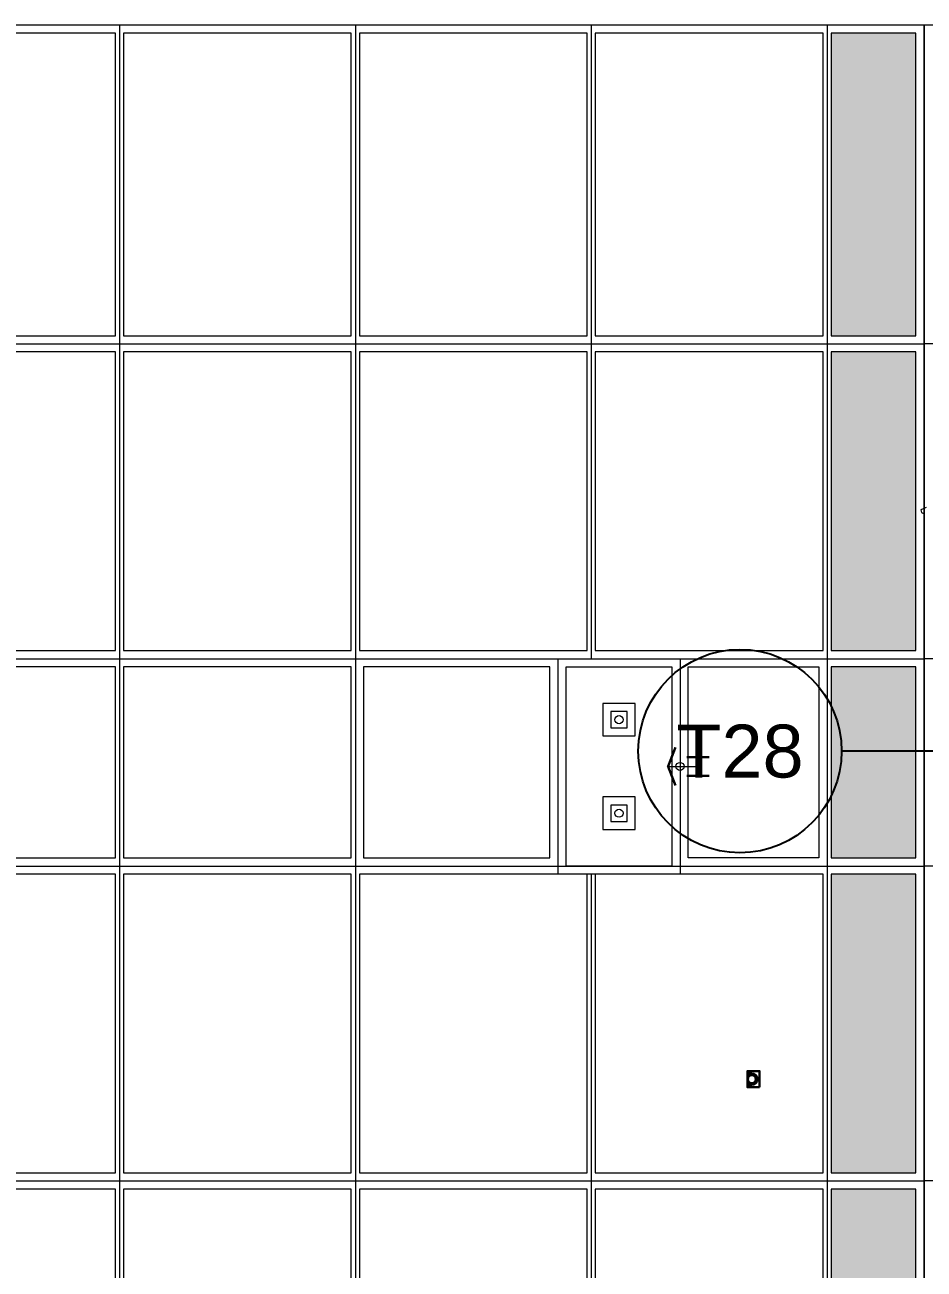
# Model space of a CAD drawing. Header units: metres. Extents: x 349703 to 349913, y 9282546 to 9282694.
# Drawn here: x 349761.28 to 349772.33, y 9282625.82 to 9282641.12 of the extents above; entities that cross this region are included whole.
import ezdxf
from ezdxf.enums import TextEntityAlignment as Align

# ---------------------------------------------------------------- set-up
doc = ezdxf.new("R2010")
doc.units = ezdxf.units.M
doc.header["$LTSCALE"] = 0.25
for name, color, linetype, lineweight in [('AREA-VERDE', 3, 'CONTINUOUS', 9), ('ARQ-FONDO', 253, 'CONTINUOUS', 9), ('CUNETAS-RED', 5, 'CONTINUOUS', 18), ('LLORAD-TEXTO', 1, 'CONTINUOUS', 25)]:
    doc.layers.add(name, color=color, linetype=linetype, lineweight=lineweight)
doc.styles.get("Standard").update_dxf_attribs({"font": 'arial.ttf'})

# ---------------------------------------------------------------- blocks, each defined once
blk = doc.blocks.new('asta de banderas')
at = {"layer": 'ARQ-FONDO', "elevation": 17865.472}
blk.add_lwpolyline([(262.652, 48.649), (262.652, 47.149), (260.002, 47.149), (260.002, 48.649)], close=True, dxfattribs=at)
at = {"layer": 'ARQ-FONDO', "ltscale": 0.2, "elevation": 17865.472}
for points in [[(262.552, 48.549), (262.552, 47.249), (260.102, 47.249), (260.102, 48.549)], [(260.852, 47.999), (260.652, 47.999), (260.652, 47.799), (260.852, 47.799)], [(262.002, 47.999), (261.802, 47.999), (261.802, 47.799), (262.002, 47.799)]]:
    blk.add_lwpolyline(points, close=True, dxfattribs=at)
for points in [[(260.952, 48.099), (260.552, 48.099), (260.552, 47.699), (260.952, 47.699), (260.952, 48.099)], [(262.102, 48.099), (261.702, 48.099), (261.702, 47.699), (262.102, 47.699), (262.102, 48.099)]]:
    blk.add_lwpolyline(points, dxfattribs=at)
at = {"layer": 'ARQ-FONDO', "const_width": 0.03, "elevation": 17865.472}
for points in [[(261.093, 47.205), (261.327, 47.296), (261.562, 47.205)], [(261.213, 47.068), (261.213, 46.79)], [(261.442, 47.068), (261.442, 46.79)]]:
    blk.add_lwpolyline(points, dxfattribs=at)
at = {"layer": 'ARQ-FONDO', "elevation": 17865.472}
blk.add_lwpolyline([(261.327, 47.296), (261.327, 46.924)], dxfattribs=at)
at = {"layer": 'ARQ-FONDO', "ltscale": 1.87}
for centre in [(260.752, 47.899, 17865.472), (261.902, 47.899, 17865.472)]:
    blk.add_circle(centre, 0.05, dxfattribs=at)
at = {"layer": 'ARQ-FONDO'}
blk.add_circle((261.327, 47.149, 17865.472), 0.05, dxfattribs=at)
blk = doc.blocks.new('PLAZA CENTRAL')
at = {"layer": 'AREA-VERDE', "lineweight": 0, "true_color": 0xc4e4b2, "transparency": 33554687}
h = blk.add_hatch(color=3, dxfattribs=at)
h.dxf.hatch_style = 1
h.paths.add_polyline_path([(349619.939, 9282637.296), (349620.982, 9282637.296), (349620.982, 9282641.017), (349619.939, 9282641.017)])
h = blk.add_hatch(color=3, dxfattribs=at)
h.dxf.hatch_style = 1
h.paths.add_polyline_path([(349619.939, 9282633.426), (349620.982, 9282633.426), (349620.982, 9282637.096), (349619.939, 9282637.096)])
h = blk.add_hatch(color=3, dxfattribs=at)
h.dxf.hatch_style = 1
h.paths.add_polyline_path([(349619.939, 9282630.876), (349620.982, 9282630.876), (349620.982, 9282633.226), (349619.939, 9282633.226)])
h = blk.add_hatch(color=3, dxfattribs=at)
h.dxf.hatch_style = 1
h.paths.add_polyline_path([(349620.982, 9282630.676), (349619.939, 9282630.676), (349619.939, 9282627.006), (349620.982, 9282627.006)])
h = blk.add_hatch(color=3, dxfattribs=at)
h.dxf.hatch_style = 1
h.paths.add_polyline_path([(349620.982, 9282626.806), (349619.939, 9282626.806), (349619.939, 9282623.036), (349620.982, 9282623.036)])
at = {"layer": 'ARQ-FONDO'}
for p, q in [((349596.639, 9282637.196), (349621.082, 9282637.196)), ((349596.639, 9282633.326), (349621.082, 9282633.326)), ((349596.639, 9282626.906), (349621.082, 9282626.906))]:
    blk.add_line(p, q, dxfattribs=at)
for points in [[(349596.639, 9282641.117), (349621.082, 9282641.117), (349621.082, 9282622.885), (349596.639, 9282622.885)], [(349608.339, 9282637.296), (349611.139, 9282637.296), (349611.139, 9282641.017), (349608.339, 9282641.017)], [(349611.239, 9282637.296), (349614.039, 9282637.296), (349614.039, 9282641.017), (349611.239, 9282641.017)], [(349614.139, 9282637.296), (349616.939, 9282637.296), (349616.939, 9282641.017), (349614.139, 9282641.017)], [(349617.039, 9282637.296), (349619.839, 9282637.296), (349619.839, 9282641.017), (349617.039, 9282641.017)], [(349619.939, 9282637.296), (349620.982, 9282637.296), (349620.982, 9282641.017), (349619.939, 9282641.017)], [(349608.339, 9282633.426), (349611.139, 9282633.426), (349611.139, 9282637.096), (349608.339, 9282637.096)], [(349611.239, 9282633.426), (349614.039, 9282633.426), (349614.039, 9282637.096), (349611.239, 9282637.096)], [(349614.139, 9282633.426), (349616.939, 9282633.426), (349616.939, 9282637.096), (349614.139, 9282637.096)], [(349617.039, 9282633.426), (349619.839, 9282633.426), (349619.839, 9282637.096), (349617.039, 9282637.096)], [(349619.939, 9282633.426), (349620.982, 9282633.426), (349620.982, 9282637.096), (349619.939, 9282637.096)], [(349608.339, 9282630.876), (349611.139, 9282630.876), (349611.139, 9282633.226), (349608.339, 9282633.226)], [(349611.239, 9282630.876), (349614.039, 9282630.876), (349614.039, 9282633.226), (349611.239, 9282633.226)], [(349616.482, 9282633.226), (349614.189, 9282633.226), (349614.189, 9282630.876), (349616.482, 9282630.876)], [(349618.182, 9282633.226), (349619.789, 9282633.226), (349619.789, 9282630.876), (349618.182, 9282630.876)], [(349619.939, 9282630.876), (349620.982, 9282630.876), (349620.982, 9282633.226), (349619.939, 9282633.226)], [(349608.339, 9282627.006), (349611.139, 9282627.006), (349611.139, 9282630.676), (349608.339, 9282630.676)], [(349611.239, 9282627.006), (349614.039, 9282627.006), (349614.039, 9282630.676), (349611.239, 9282630.676)], [(349614.139, 9282627.006), (349616.939, 9282627.006), (349616.939, 9282630.676), (349614.139, 9282630.676)], [(349617.039, 9282627.006), (349619.839, 9282627.006), (349619.839, 9282630.676), (349617.039, 9282630.676)], [(349619.939, 9282627.006), (349620.982, 9282627.006), (349620.982, 9282630.676), (349619.939, 9282630.676)], [(349608.339, 9282623.036), (349611.139, 9282623.036), (349611.139, 9282626.806), (349608.339, 9282626.806)], [(349611.239, 9282623.036), (349614.039, 9282623.036), (349614.039, 9282626.806), (349611.239, 9282626.806)], [(349614.139, 9282623.036), (349616.939, 9282623.036), (349616.939, 9282626.806), (349614.139, 9282626.806)], [(349617.039, 9282623.036), (349619.839, 9282623.036), (349619.839, 9282626.806), (349617.039, 9282626.806)], [(349619.939, 9282623.036), (349620.982, 9282623.036), (349620.982, 9282626.806), (349619.939, 9282626.806)]]:
    blk.add_lwpolyline(points, close=True, dxfattribs=at)
for points in [[(349611.189, 9282641.117), (349611.189, 9282622.885)], [(349614.089, 9282641.117), (349614.089, 9282622.885)], [(349616.989, 9282641.117), (349616.989, 9282633.326)], [(349619.889, 9282641.117), (349619.889, 9282622.885)], [(349596.639, 9282630.776), (349621.082, 9282630.776)], [(349616.989, 9282630.676), (349616.989, 9282622.885)]]:
    blk.add_lwpolyline(points, dxfattribs=at)
at = {"layer": 'ARQ-FONDO', "rotation": 89.99999999999996}
blk.add_blockref('asta de banderas', (349665.23, 9282370.674, -17865.472), dxfattribs=at)
blk = doc.blocks.new('67')
at = {"layer": 'ARQ-FONDO', "flags": 128}
for points in [[(349446.684, 9282641.117), (349448.511, 9282641.117), (349448.511, 9282603.141), (349448.054, 9282603.141), (349448.054, 9282603.241), (349447.822, 9282603.241), (349447.822, 9282622.86), (349446.684, 9282622.86), (349446.684, 9282641.117)], [(349448.511, 9282637.196), (349446.684, 9282637.196)], [(349448.511, 9282633.326), (349446.684, 9282633.326)], [(349448.511, 9282630.776), (349446.684, 9282630.776)], [(349448.511, 9282626.906), (349446.684, 9282626.906)]]:
    blk.add_lwpolyline(points, dxfattribs=at)
blk = doc.blocks.new('ARR2')
at = {"layer": 'ARQ-FONDO', "lineweight": 5}
for p, q in [((2739.368, 1214.621), (2739.272, 1214.579)), ((2739.272, 1214.579), (2739.281, 1214.531)), ((2739.281, 1214.531), (2739.333, 1214.507))]:
    blk.add_line(p, q, dxfattribs=at)
blk = doc.blocks.new('montante')
at = {"layer": 'ARQ-FONDO', "lineweight": 30}
for p, q in [((0, 0.07), (0.045, 0.07)), ((0, 0.06), (0.055, 0.06)), ((0.045, 0.07), (0.045, 0.095)), ((0, -0.06), (0.055, -0.06)), ((0, -0.07), (0.045, -0.07)), ((0.045, -0.07), (0.045, -0.095))]:
    blk.add_line(p, q, dxfattribs=at)
blk.add_lwpolyline([(-0.095, 0.1), (-0.095, -0.1), (0.055, -0.1), (0.055, 0.1)], close=True, dxfattribs=at)
blk.add_circle((0, 0), 0.05, dxfattribs=at)
for centre, radius, start, end in [((0, 0), 0.07, 90, 270), ((0, 0), 0.06, 90, 270), ((0.05, 0.095), 0.005, 0, 180), ((0.05, -0.095), 0.005, 180, 0)]:
    blk.add_arc(centre, radius, start, end, dxfattribs=at)
blk = doc.blocks.new('drenaje')
at = {"layer": 'CUNETAS-RED', "lineweight": 30, "rotation": 180}
blk.add_blockref('montante', (52.06, -47.381), dxfattribs=at)

msp = doc.modelspace()

# ---------------------------------------------------------------- linework, layer by layer
at = {"layer": 'LLORAD-TEXTO'}
msp.add_line((349772.57, 9282632.19), (349771.32, 9282632.19), dxfattribs=at)
msp.add_circle((349770.07, 9282632.19), 1.25, dxfattribs=at)

# ---------------------------------------------------------------- block references
at = {"layer": 'ARQ-FONDO'}
for name, p in [('PLAZA CENTRAL', (151.252, 0)), ('67', (325.649, 0))]:
    msp.add_blockref(name, p, dxfattribs=at)
at = {"layer": 'ARQ-FONDO', "xscale": 0.6917913537138002, "yscale": 0.6917913537138002, "zscale": 0.6917913537138002}
msp.add_blockref('ARR2', (347877.289, 9281794.921), dxfattribs=at)
at = {"layer": 'CUNETAS-RED', "lineweight": 30}
msp.add_blockref('drenaje', (349718.156, 9282675.538), dxfattribs=at)

# ---------------------------------------------------------------- texts
at = {"layer": 'LLORAD-TEXTO'}
msp.add_text('T28', height=0.65, dxfattribs=at).set_placement((349770.07, 9282632.19), align=Align.MIDDLE_CENTER)

doc.saveas('drawing.dxf')
